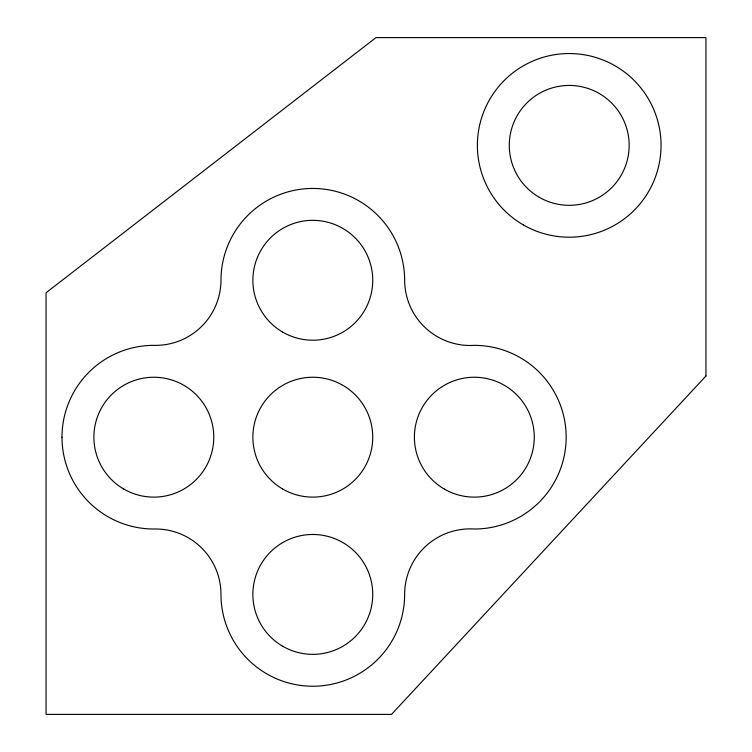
<?xml version="1.0" encoding="UTF-8"?>
<svg xmlns="http://www.w3.org/2000/svg" width="752" height="752" viewBox="0 0 752 752"><rect width="100%" height="100%" fill="white"/><g stroke="black" fill="none" stroke-linecap="round" stroke-linejoin="round"><path stroke-width="1.13" d="M705.949 376L391.501 714.4L46.051 714.4L46.051 292.763L376 37.6L705.949 37.6L705.949 376M123.854 489.091A59.934 59.934 0 0 0 213.765 437.185A59.934 59.934 0 0 0 123.854 385.278A59.934 59.934 0 0 0 123.854 489.091M61.993 437.185A91.829 91.829 0 0 0 153.822 529.013A65.424 65.424 0 0 1 220.975 594.409A91.829 91.829 0 0 0 312.804 686.238A91.829 91.829 0 0 0 404.632 594.409A65.527 65.527 0 0 1 474.333 529.013A91.829 91.829 0 0 0 566.162 437.185A91.829 91.829 0 0 0 474.333 345.356A65.537 65.537 0 0 1 404.632 280.28A91.829 91.829 0 0 0 312.804 188.451A91.829 91.829 0 0 0 220.975 280.28A65.424 65.424 0 0 1 153.822 345.356A91.829 91.829 0 0 0 61.993 437.185M282.837 332.177A59.934 59.934 0 0 0 372.738 280.28A59.934 59.934 0 0 0 282.837 228.373A59.934 59.934 0 0 0 282.837 332.177M523.298 224.895A91.829 91.829 0 0 0 661.046 145.371A91.829 91.829 0 0 0 523.298 65.847A91.829 91.829 0 0 0 523.298 224.895M539.25 197.278A59.934 59.934 0 0 0 629.151 145.371A59.934 59.934 0 0 0 539.25 93.464A59.934 59.934 0 0 0 539.25 197.278M444.366 489.091A59.934 59.934 0 0 0 534.268 437.185A59.934 59.934 0 0 0 444.366 385.278A59.934 59.934 0 0 0 444.366 489.091M282.837 646.316A59.934 59.934 0 0 0 372.738 594.409A59.934 59.934 0 0 0 282.837 542.502A59.934 59.934 0 0 0 282.837 646.316M282.837 489.091A59.934 59.934 0 0 0 372.738 437.185A59.934 59.934 0 0 0 282.837 385.278A59.934 59.934 0 0 0 282.837 489.091"/></g></svg>
